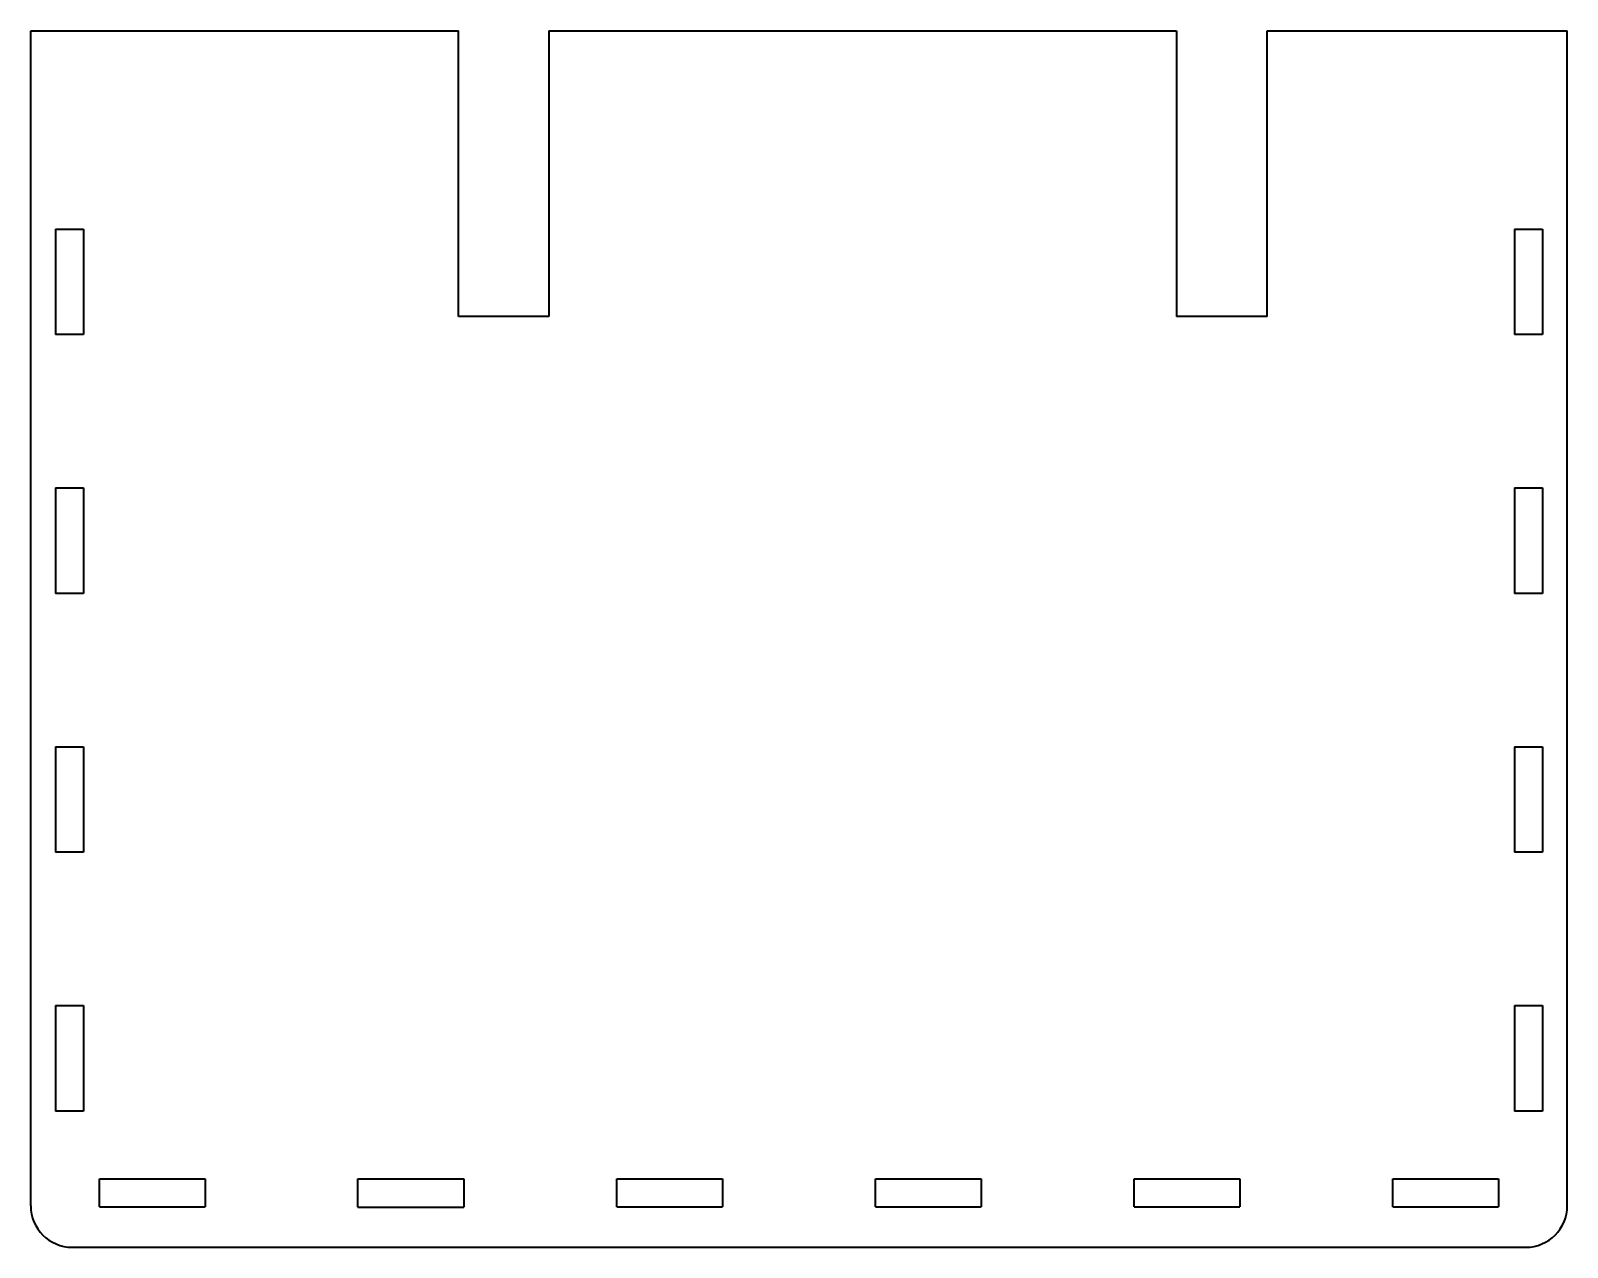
# Model space of a CAD drawing. Header units: inches. Extents: x 1.18 to 8.61, y -6.8 to -0.93.
import ezdxf

# ---------------------------------------------------------------- set-up
doc = ezdxf.new("R2010")
doc.units = ezdxf.units.IN
doc.header["$MEASUREMENT"] = 0
doc.layers.add('Visible', color=7, linetype='Continuous', lineweight=40)

msp = doc.modelspace()

# ---------------------------------------------------------------- linework, layer by layer
at = {"layer": 'Visible'}
for p, q in [((1.1846, -6.6), (1.1846, -0.925)), ((1.1846, -0.925), (3.2513, -0.925)), ((3.2513, -2.3057), (3.2513, -0.925)), ((3.6888, -0.925), (6.7213, -0.925)), ((3.6888, -0.925), (3.6888, -2.3057)), ((6.7213, -0.925), (6.7213, -2.3057)), ((7.1588, -0.925), (8.6089, -0.925)), ((7.1588, -2.3057), (7.1588, -0.925)), ((8.6089, -6.6), (8.6089, -0.925)), ((1.3046, -1.8825), (1.3046, -2.3925)), ((1.3046, -1.8825), (1.4396, -1.8825)), ((1.4396, -1.8825), (1.4396, -2.3925)), ((8.3539, -1.8825), (8.3539, -2.3925)), ((8.3539, -1.8825), (8.4889, -1.8825)), ((8.4889, -1.8825), (8.4889, -2.3925)), ((3.6888, -2.3057), (3.2513, -2.3057)), ((7.1588, -2.3057), (6.7213, -2.3057)), ((1.4396, -2.3925), (1.3046, -2.3925)), ((8.4889, -2.3925), (8.3539, -2.3925)), ((1.3046, -3.1325), (1.3046, -3.6425)), ((1.3046, -3.1325), (1.4396, -3.1325)), ((1.4396, -3.1325), (1.4396, -3.6425)), ((8.3539, -3.1325), (8.3539, -3.6425)), ((8.3539, -3.1325), (8.4889, -3.1325)), ((8.4889, -3.1325), (8.4889, -3.6425)), ((1.4396, -3.6425), (1.3046, -3.6425)), ((8.4889, -3.6425), (8.3539, -3.6425)), ((1.3046, -4.3825), (1.3046, -4.8925)), ((1.3046, -4.3825), (1.4396, -4.3825)), ((1.4396, -4.3825), (1.4396, -4.8925)), ((8.3539, -4.3825), (8.3539, -4.8925)), ((8.3539, -4.3825), (8.4889, -4.3825)), ((8.4889, -4.3825), (8.4889, -4.8925)), ((1.4396, -4.8925), (1.3046, -4.8925)), ((8.4889, -4.8925), (8.3539, -4.8925)), ((1.3046, -5.6325), (1.3046, -6.1425)), ((1.3046, -5.6325), (1.4396, -5.6325)), ((1.4396, -5.6325), (1.4396, -6.1425)), ((8.3539, -5.6325), (8.3539, -6.1425)), ((8.3539, -5.6325), (8.4889, -5.6325)), ((8.4889, -5.6325), (8.4889, -6.1425)), ((1.4396, -6.1425), (1.3046, -6.1425)), ((8.4889, -6.1425), (8.3539, -6.1425)), ((1.5168, -6.47), (2.0268, -6.47)), ((1.5168, -6.605), (1.5168, -6.47)), ((2.0268, -6.47), (2.0268, -6.605)), ((2.7658, -6.606), (2.7658, -6.469)), ((2.7658, -6.469), (3.2778, -6.469)), ((3.2778, -6.469), (3.2778, -6.606)), ((4.0168, -6.605), (4.0168, -6.47)), ((4.0168, -6.47), (4.5268, -6.47)), ((4.5268, -6.47), (4.5268, -6.605)), ((5.2668, -6.47), (5.7768, -6.47)), ((5.2668, -6.605), (5.2668, -6.47)), ((5.7768, -6.47), (5.7768, -6.605)), ((6.5168, -6.47), (7.0268, -6.47)), ((6.5168, -6.605), (6.5168, -6.47)), ((7.0268, -6.47), (7.0268, -6.605)), ((7.7668, -6.605), (7.7668, -6.47)), ((7.7668, -6.47), (8.2768, -6.47)), ((8.2768, -6.47), (8.2768, -6.605)), ((1.5168, -6.605), (2.0268, -6.605)), ((2.7658, -6.606), (3.2778, -6.606)), ((4.0168, -6.605), (4.5268, -6.605)), ((5.2668, -6.605), (5.7768, -6.605)), ((6.5168, -6.605), (7.0268, -6.605)), ((7.7668, -6.605), (8.2768, -6.605)), ((1.3846, -6.8), (8.4089, -6.8))]:
    msp.add_line(p, q, dxfattribs=at)
for centre, start, end in [((1.3846, -6.6), 180, 270), ((8.4089, -6.6), 270, 0)]:
    msp.add_arc(centre, 0.2, start, end, dxfattribs=at)

doc.saveas('drawing.dxf')
